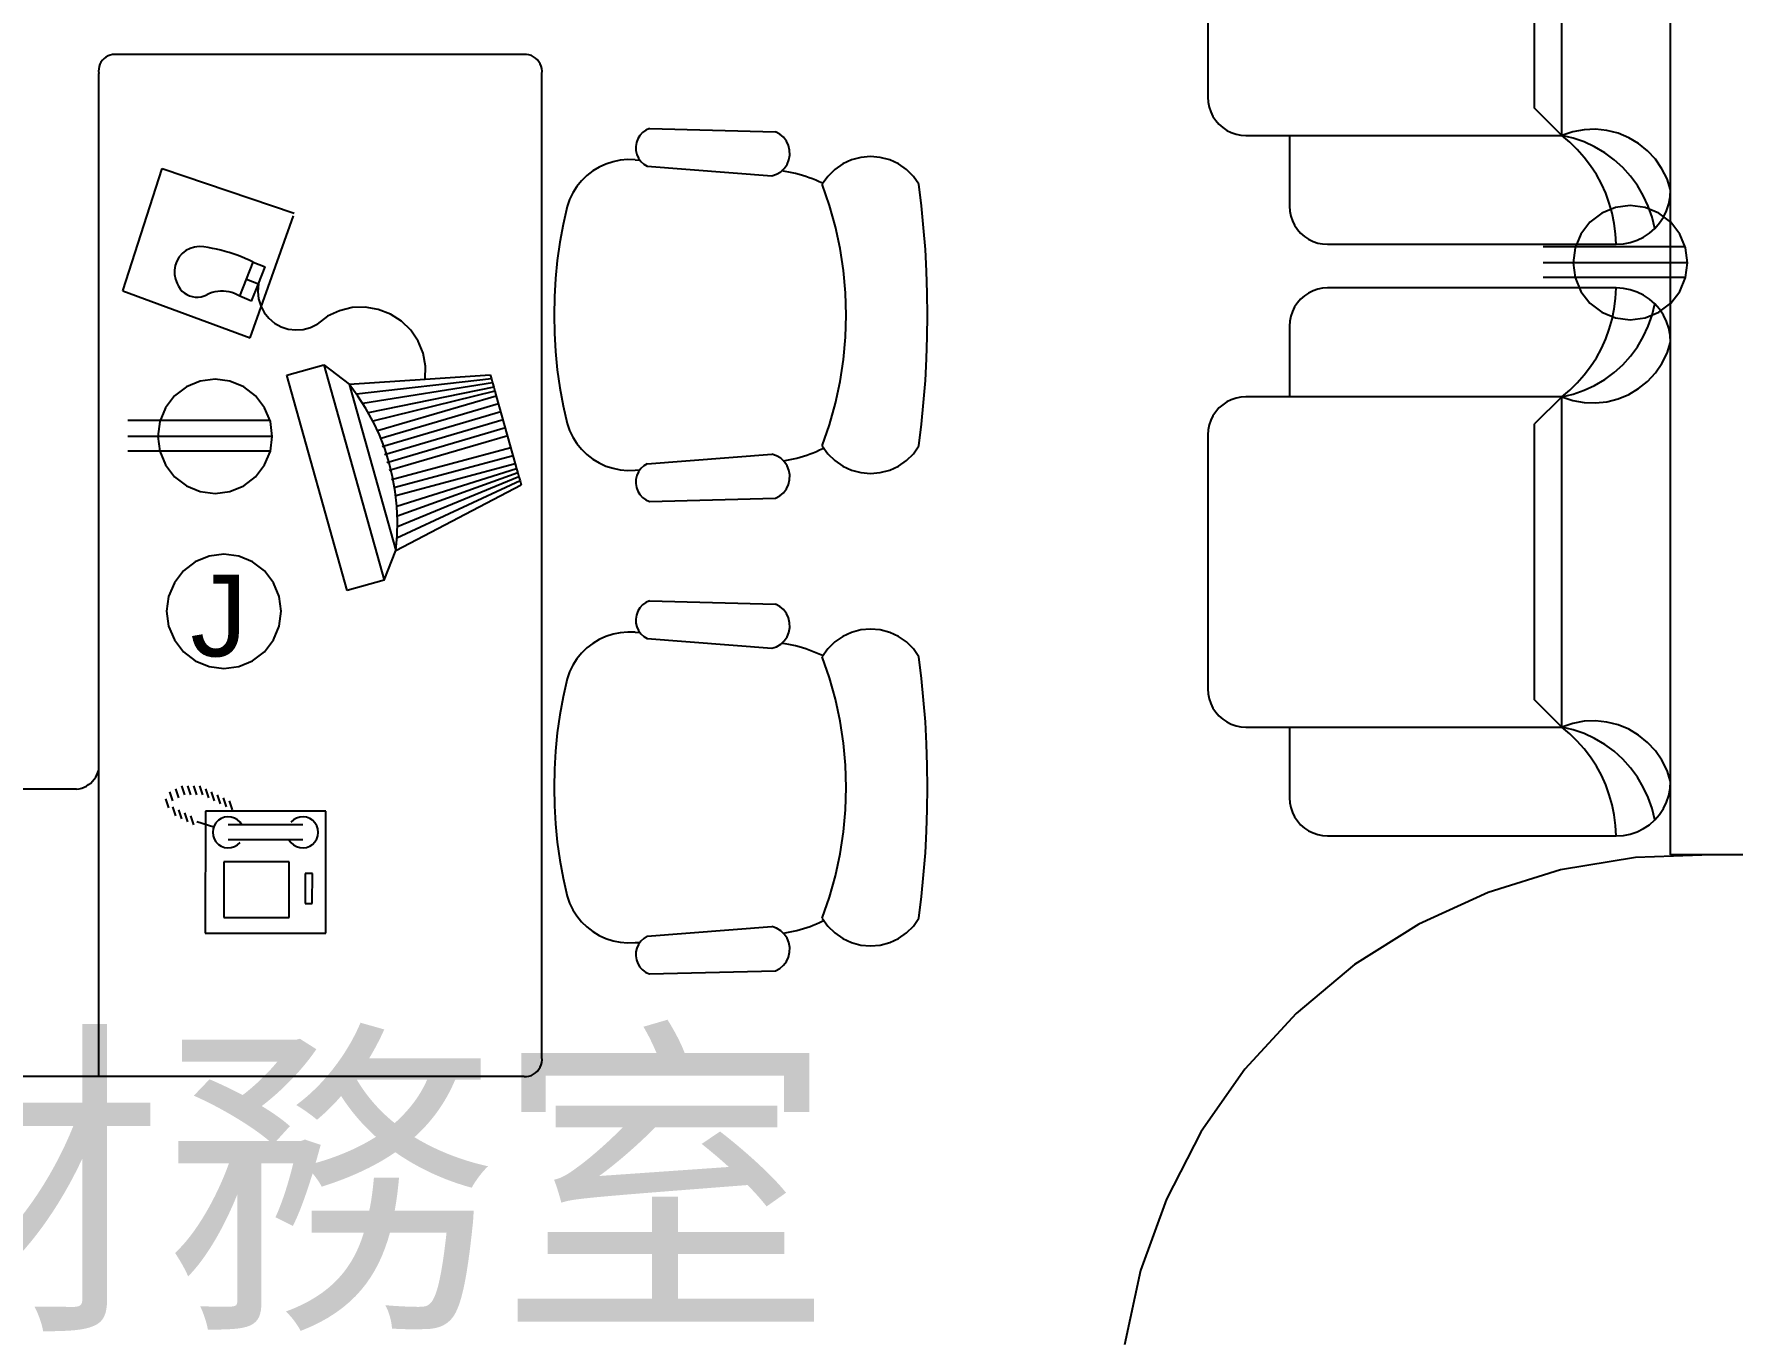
# Model space of a CAD drawing. Header units: centimetres. Extents: x 1966 to 8787, y 7398 to 12383.
# Drawn here: x 6492.4 to 6741.5, y 9250.8 to 9442.2 of the extents above; entities that cross this region are included whole.
import ezdxf

# ---------------------------------------------------------------- set-up
doc = ezdxf.new("R2010")
doc.units = ezdxf.units.CM
doc.styles.get("Standard").update_dxf_attribs({"font": 'arial.ttf', "height": 10})

# ---------------------------------------------------------------- blocks, each defined once
blk = doc.blocks.new('網路出線口')
for p, q in [((-5.29, 15.53), (-7.03, 14.19)), ((-3.26, 16.37), (-5.29, 15.53)), ((-1.09, 16.65), (-3.26, 16.37)), ((1.09, 16.37), (-1.09, 16.65)), ((3.11, 15.53), (1.09, 16.37)), ((4.85, 14.19), (3.11, 15.53)), ((-8.36, 12.46), (-9.2, 10.43)), ((-7.03, 14.19), (-8.36, 12.46)), ((6.19, 12.46), (4.85, 14.19)), ((7.03, 10.43), (6.19, 12.46)), ((-9.2, 10.43), (-9.49, 8.26)), ((7.31, 8.26), (7.03, 10.43)), ((-9.49, 8.26), (-9.2, 6.08)), ((7.03, 6.08), (7.31, 8.26)), ((-9.2, 6.08), (-8.36, 4.06)), ((6.19, 4.06), (7.03, 6.08)), ((-8.36, 4.06), (-7.03, 2.32)), ((4.85, 2.32), (6.19, 4.06)), ((-7.03, 2.32), (-5.29, 0.98)), ((-5.29, 0.98), (-3.26, 0.14)), ((-3.26, 0.14), (-1.09, -0.14)), ((-1.09, -0.14), (1.09, 0.14)), ((1.09, 0.14), (3.11, 0.98)), ((3.11, 0.98), (4.85, 2.32))]:
    blk.add_line(p, q)
blk.add_text('J', height=12).set_placement((-6.03, 1.65))
blk = doc.blocks.new('三連插座')
for p, q in [((-4.2, 15.67), (-5.94, 14.34)), ((-2.17, 16.51), (-4.2, 15.67)), ((0, 16.8), (-2.17, 16.51)), ((2.17, 16.51), (0, 16.8)), ((4.2, 15.67), (2.17, 16.51)), ((5.94, 14.34), (4.2, 15.67)), ((-7.27, 12.6), (-8.11, 10.57)), ((-5.94, 14.34), (-7.27, 12.6)), ((7.27, 12.6), (5.94, 14.34)), ((8.11, 10.57), (7.27, 12.6)), ((8.11, 10.73), (-12.77, 10.73)), ((-8.11, 10.57), (-8.4, 8.4)), ((8.4, 8.4), (8.11, 10.57)), ((8.4, 8.4), (-12.77, 8.4)), ((-8.4, 8.4), (-8.11, 6.23)), ((8.11, 6.23), (8.4, 8.4)), ((8.11, 6.23), (-12.77, 6.24)), ((-8.11, 6.23), (-7.27, 4.2)), ((7.27, 4.2), (8.11, 6.23)), ((-7.27, 4.2), (-5.94, 2.46)), ((5.94, 2.46), (7.27, 4.2)), ((-5.94, 2.46), (-4.2, 1.13)), ((-4.2, 1.13), (-2.17, 0.29)), ((-2.17, 0.29), (0, 0)), ((0, 0), (2.17, 0.29)), ((2.17, 0.29), (4.2, 1.13)), ((4.2, 1.13), (5.94, 2.46))]:
    blk.add_line(p, q)

msp = doc.modelspace()

# ---------------------------------------------------------------- linework, layer by layer
for p, q in [((6732.51, 9321.73), (6732.51, 9500.73)), ((6732.51, 9419.32), (6732.51, 9483.23)), ((6716.54, 9427.31), (6716.54, 9475.77)), ((6664.62, 9470.18), (6664.62, 9432.9)), ((6712.54, 9431.29), (6712.54, 9471.78)), ((6501.94, 9437.08), (6501.92, 9436.74)), ((6502, 9437.43), (6501.94, 9437.08)), ((6502.12, 9437.76), (6502, 9437.43)), ((6502.28, 9438.07), (6502.12, 9437.76)), ((6502.48, 9438.35), (6502.28, 9438.07)), ((6502.73, 9438.6), (6502.48, 9438.35)), ((6503.01, 9438.81), (6502.73, 9438.6)), ((6503.31, 9438.98), (6503.01, 9438.81)), ((6503.64, 9439.1), (6503.31, 9438.98)), ((6503.98, 9439.18), (6503.64, 9439.1)), ((6504.33, 9439.2), (6503.98, 9439.18)), ((6564.33, 9439.2), (6504.33, 9439.2)), ((6564.69, 9439.19), (6564.33, 9439.2)), ((6565.05, 9439.13), (6564.69, 9439.19)), ((6565.4, 9439.02), (6565.05, 9439.13)), ((6565.73, 9438.86), (6565.4, 9439.02)), ((6566.03, 9438.65), (6565.73, 9438.86)), ((6566.29, 9438.4), (6566.03, 9438.65)), ((6566.52, 9438.12), (6566.29, 9438.4)), ((6566.71, 9437.81), (6566.52, 9438.12)), ((6566.85, 9437.47), (6566.71, 9437.81)), ((6566.93, 9437.11), (6566.85, 9437.47)), ((6566.97, 9436.75), (6566.93, 9437.11)), ((6501.92, 9436.74), (6501.95, 9436.39)), ((6501.95, 9334.2), (6501.95, 9436.39)), ((6566.95, 9436.39), (6566.97, 9436.75)), ((6566.95, 9292.01), (6566.95, 9436.39)), ((6664.62, 9432.9), (6664.67, 9432.17)), ((6664.67, 9432.17), (6664.81, 9431.45)), ((6664.81, 9431.45), (6665.05, 9430.76)), ((6665.05, 9430.76), (6665.37, 9430.1)), ((6665.37, 9430.1), (6665.78, 9429.49)), ((6716.54, 9427.31), (6712.54, 9431.29)), ((6581.32, 9427.31), (6581.01, 9426.81)), ((6581.72, 9427.74), (6581.32, 9427.31)), ((6582.2, 9428.08), (6581.72, 9427.74)), ((6582.74, 9428.32), (6582.2, 9428.08)), ((6582.74, 9428.32), (6601.2, 9427.85)), ((6601.83, 9427.51), (6601.2, 9427.85)), ((6602.38, 9427.05), (6601.83, 9427.51)), ((6665.78, 9429.49), (6666.26, 9428.94)), ((6666.26, 9428.94), (6666.81, 9428.46)), ((6666.81, 9428.46), (6667.42, 9428.05)), ((6667.42, 9428.05), (6668.07, 9427.73)), ((6668.07, 9427.73), (6668.76, 9427.5)), ((6668.76, 9427.5), (6669.48, 9427.35)), ((6669.48, 9427.35), (6670.21, 9427.31)), ((6670.21, 9427.31), (6676.6, 9427.31)), ((6676.6, 9427.31), (6676.6, 9416.92)), ((6676.6, 9427.31), (6716.54, 9427.31)), ((6718.14, 9427.84), (6716.54, 9427.31)), ((6717.72, 9426.32), (6716.54, 9427.31)), ((6718.2, 9426.91), (6716.54, 9427.31)), ((6719.8, 9428.15), (6718.14, 9427.84)), ((6721.48, 9428.21), (6719.8, 9428.15)), ((6723.16, 9428.03), (6721.48, 9428.21)), ((6724.8, 9427.62), (6723.16, 9428.03)), ((6726.36, 9426.97), (6724.8, 9427.62)), ((6580.8, 9426.26), (6580.71, 9425.68)), ((6580.71, 9425.68), (6580.73, 9425.09)), ((6580.73, 9425.09), (6580.86, 9424.51)), ((6581.01, 9426.81), (6580.8, 9426.26)), ((6602.82, 9426.48), (6602.38, 9427.05)), ((6603.13, 9425.83), (6602.82, 9426.48)), ((6603.29, 9425.14), (6603.13, 9425.83)), ((6603.31, 9424.42), (6603.29, 9425.14)), ((6718.82, 9425.24), (6717.72, 9426.32)), ((6719.81, 9426.35), (6718.2, 9426.91)), ((6719.84, 9424.09), (6718.82, 9425.24)), ((6721.36, 9425.63), (6719.81, 9426.35)), ((6722.83, 9424.76), (6721.36, 9425.63)), ((6724.21, 9423.75), (6722.83, 9424.76)), ((6727.81, 9426.11), (6726.36, 9426.97)), ((6729.12, 9425.05), (6727.81, 9426.11)), ((6730.27, 9423.82), (6729.12, 9425.05)), ((6505.47, 9404.51), (6511.26, 9422.44)), ((6511.26, 9422.44), (6530.62, 9415.88)), ((6575.34, 9422.66), (6574.41, 9422.09)), ((6576.34, 9423.11), (6575.34, 9422.66)), ((6577.38, 9423.45), (6576.34, 9423.11)), ((6578.45, 9423.67), (6577.38, 9423.45)), ((6579.53, 9423.76), (6578.45, 9423.67)), ((6580.63, 9423.73), (6579.53, 9423.76)), ((6580.63, 9423.73), (6581.31, 9423.67)), ((6580.86, 9424.51), (6581.11, 9423.98)), ((6581.11, 9423.98), (6581.45, 9423.5)), ((6581.45, 9423.5), (6581.88, 9423.1)), ((6581.88, 9423.1), (6582.38, 9422.79)), ((6582.38, 9422.79), (6600.67, 9421.37)), ((6601.97, 9421.98), (6602.49, 9422.47)), ((6602.49, 9422.47), (6602.9, 9423.05)), ((6602.9, 9423.05), (6603.18, 9423.71)), ((6603.18, 9423.71), (6603.31, 9424.42)), ((6609.91, 9422.3), (6608.89, 9421.3)), ((6611.08, 9423.12), (6609.91, 9422.3)), ((6612.37, 9423.71), (6611.08, 9423.12)), ((6613.74, 9424.08), (6612.37, 9423.71)), ((6615.16, 9424.2), (6613.74, 9424.08)), ((6616.58, 9424.08), (6615.16, 9424.2)), ((6617.96, 9423.71), (6616.58, 9424.08)), ((6619.25, 9423.12), (6617.96, 9423.71)), ((6620.42, 9422.3), (6619.25, 9423.12)), ((6621.43, 9421.3), (6620.42, 9422.3)), ((6720.77, 9422.87), (6719.84, 9424.09)), ((6721.61, 9421.58), (6720.77, 9422.87)), ((6725.47, 9422.6), (6724.21, 9423.75)), ((6726.62, 9421.34), (6725.47, 9422.6)), ((6731.23, 9422.43), (6730.27, 9423.82)), ((6731.98, 9420.92), (6731.23, 9422.43)), ((6572.07, 9419.81), (6571.49, 9418.89)), ((6572.76, 9420.66), (6572.07, 9419.81)), ((6573.54, 9421.42), (6572.76, 9420.66)), ((6574.41, 9422.09), (6573.54, 9421.42)), ((6600.67, 9421.37), (6601.35, 9421.61)), ((6601.35, 9421.61), (6601.97, 9421.98)), ((6602.63, 9422.02), (6602.11, 9422.09)), ((6603.15, 9421.93), (6602.63, 9422.02)), ((6603.66, 9421.83), (6603.15, 9421.93)), ((6604.17, 9421.71), (6603.66, 9421.83)), ((6604.68, 9421.58), (6604.17, 9421.71)), ((6605.18, 9421.44), (6604.68, 9421.58)), ((6605.68, 9421.28), (6605.18, 9421.44)), ((6606.17, 9421.11), (6605.68, 9421.28)), ((6606.66, 9420.92), (6606.17, 9421.11)), ((6607.14, 9420.73), (6606.66, 9420.92)), ((6607.62, 9420.51), (6607.14, 9420.73)), ((6608.1, 9420.29), (6607.62, 9420.51)), ((6608.89, 9421.3), (6608.07, 9420.14)), ((6609.14, 9417.05), (6608.07, 9420.14)), ((6622.25, 9420.14), (6621.43, 9421.3)), ((6622.63, 9416.96), (6622.25, 9420.14)), ((6722.35, 9420.23), (6721.61, 9421.58)), ((6722.98, 9418.82), (6722.35, 9420.23)), ((6727.63, 9419.96), (6726.62, 9421.34)), ((6728.5, 9418.49), (6727.63, 9419.96)), ((6732.51, 9419.32), (6731.98, 9420.92)), ((6571.01, 9417.91), (6570.65, 9416.88)), ((6571.49, 9418.89), (6571.01, 9417.91)), ((6723.51, 9417.38), (6722.98, 9418.82)), ((6723.93, 9415.9), (6723.51, 9417.38)), ((6729.22, 9416.94), (6728.5, 9418.49)), ((6731.9, 9416.26), (6732.24, 9417.25)), ((6732.24, 9417.25), (6732.44, 9418.28)), ((6732.44, 9418.28), (6732.51, 9419.32)), ((6524.16, 9397.63), (6530.52, 9415.49)), ((6570.65, 9416.88), (6570.06, 9414.26)), ((6610.02, 9413.9), (6609.14, 9417.05)), ((6622.94, 9413.77), (6622.63, 9416.96)), ((6676.6, 9416.92), (6676.65, 9416.19)), ((6676.65, 9416.19), (6676.79, 9415.48)), ((6676.79, 9415.48), (6677.03, 9414.78)), ((6677.03, 9414.78), (6677.35, 9414.13)), ((6724.24, 9414.39), (6723.93, 9415.9)), ((6729.78, 9415.33), (6729.22, 9416.94)), ((6730.17, 9413.67), (6729.78, 9415.33)), ((6730.86, 9414.46), (6731.44, 9415.32)), ((6731.44, 9415.32), (6731.9, 9416.26)), ((6570.06, 9414.26), (6569.58, 9411.63)), ((6610.7, 9410.71), (6610.02, 9413.9)), ((6623.19, 9410.57), (6622.94, 9413.77)), ((6677.35, 9414.13), (6677.76, 9413.52)), ((6677.76, 9413.52), (6678.24, 9412.97)), ((6678.24, 9412.97), (6678.79, 9412.49)), ((6678.79, 9412.49), (6679.4, 9412.08)), ((6724.44, 9412.87), (6724.24, 9414.39)), ((6724.52, 9411.33), (6724.44, 9412.87)), ((6727.58, 9411.94), (6728.52, 9412.4)), ((6728.52, 9412.4), (6729.39, 9412.98)), ((6729.39, 9412.98), (6730.17, 9413.67)), ((6730.17, 9413.67), (6730.86, 9414.46)), ((6514.2, 9409.99), (6513.74, 9409.47)), ((6514.74, 9410.41), (6514.2, 9409.99)), ((6515.35, 9410.73), (6514.74, 9410.41)), ((6516, 9410.93), (6515.35, 9410.73)), ((6516.68, 9411.01), (6516, 9410.93)), ((6517.37, 9410.96), (6516.68, 9411.01)), ((6518, 9410.86), (6517.37, 9410.96)), ((6518.62, 9410.74), (6518, 9410.86)), ((6519.24, 9410.61), (6518.62, 9410.74)), ((6519.85, 9410.47), (6519.24, 9410.61)), ((6520.47, 9410.3), (6519.85, 9410.47)), ((6521.07, 9410.13), (6520.47, 9410.3)), ((6521.68, 9409.93), (6521.07, 9410.13)), ((6522.27, 9409.72), (6521.68, 9409.93)), ((6522.87, 9409.49), (6522.27, 9409.72)), ((6569.58, 9411.63), (6569.21, 9408.97)), ((6611.2, 9407.48), (6610.7, 9410.71)), ((6623.36, 9407.37), (6623.19, 9410.57)), ((6679.4, 9412.08), (6680.05, 9411.76)), ((6680.05, 9411.76), (6680.75, 9411.52)), ((6680.75, 9411.52), (6681.46, 9411.38)), ((6681.46, 9411.38), (6682.19, 9411.33)), ((6682.19, 9411.33), (6724.52, 9411.33)), ((6724.52, 9411.33), (6725.57, 9411.4)), ((6725.57, 9411.4), (6726.59, 9411.6)), ((6726.59, 9411.6), (6727.58, 9411.94)), ((6513.16, 9408.24), (6513.04, 9407.56)), ((6513.04, 9407.56), (6513.05, 9406.88)), ((6513.39, 9408.88), (6513.16, 9408.24)), ((6513.74, 9409.47), (6513.39, 9408.88)), ((6523.45, 9409.25), (6522.87, 9409.49)), ((6524.03, 9409), (6523.45, 9409.25)), ((6523.62, 9406.21), (6524.6, 9408.72)), ((6524.6, 9408.72), (6524.03, 9409)), ((6524.6, 9408.72), (6526.35, 9408.04)), ((6525.36, 9405.53), (6526.35, 9408.04)), ((6569.21, 9408.97), (6568.94, 9406.31)), ((6611.49, 9404.22), (6611.2, 9407.48)), ((6623.46, 9404.16), (6623.36, 9407.37)), ((6513.05, 9406.88), (6513.19, 9406.21)), ((6513.19, 9406.21), (6513.45, 9405.57)), ((6513.45, 9405.57), (6513.64, 9405.18)), ((6513.64, 9405.18), (6513.87, 9404.81)), ((6513.87, 9404.81), (6514.16, 9404.48)), ((6522.63, 9403.7), (6523.62, 9406.21)), ((6523.62, 9406.21), (6525.36, 9405.53)), ((6524.37, 9403.01), (6525.36, 9405.53)), ((6525.36, 9405.53), (6525.26, 9404.43)), ((6568.94, 9406.31), (6568.78, 9403.63)), ((6680.75, 9404.74), (6680.05, 9404.51)), ((6681.46, 9404.89), (6680.75, 9404.74)), ((6682.19, 9404.93), (6681.46, 9404.89)), ((6724.52, 9404.93), (6682.19, 9404.93)), ((6724.44, 9403.4), (6724.52, 9404.93)), ((6725.57, 9404.87), (6724.52, 9404.93)), ((6726.59, 9404.66), (6725.57, 9404.87)), ((6505.47, 9404.51), (6524.16, 9397.63)), ((6514.16, 9404.48), (6514.49, 9404.2)), ((6514.49, 9404.2), (6514.86, 9403.96)), ((6514.86, 9403.96), (6515.25, 9403.78)), ((6515.25, 9403.78), (6515.67, 9403.65)), ((6515.67, 9403.65), (6516.1, 9403.59)), ((6516.1, 9403.59), (6516.54, 9403.58)), ((6516.54, 9403.58), (6516.97, 9403.64)), ((6516.97, 9403.64), (6517.39, 9403.76)), ((6517.39, 9403.76), (6517.79, 9403.93)), ((6518.17, 9404.11), (6517.79, 9403.93)), ((6518.57, 9404.25), (6518.17, 9404.11)), ((6518.98, 9404.36), (6518.57, 9404.25)), ((6519.4, 9404.43), (6518.98, 9404.36)), ((6519.82, 9404.47), (6519.4, 9404.43)), ((6520.24, 9404.47), (6519.82, 9404.47)), ((6520.66, 9404.43), (6520.24, 9404.47)), ((6521.08, 9404.35), (6520.66, 9404.43)), ((6521.49, 9404.24), (6521.08, 9404.35)), ((6521.88, 9404.09), (6521.49, 9404.24)), ((6522.26, 9403.91), (6521.88, 9404.09)), ((6522.63, 9403.7), (6522.26, 9403.91)), ((6524.37, 9403.01), (6522.63, 9403.7)), ((6525.26, 9404.43), (6525.38, 9403.34)), ((6525.38, 9403.34), (6525.7, 9402.29)), ((6525.7, 9402.29), (6526.22, 9401.33)), ((6568.78, 9403.63), (6568.73, 9400.95)), ((6611.59, 9400.95), (6611.49, 9404.22)), ((6623.5, 9400.95), (6623.46, 9404.16)), ((6677.76, 9402.75), (6677.35, 9402.14)), ((6678.24, 9403.3), (6677.76, 9402.75)), ((6678.79, 9403.78), (6678.24, 9403.3)), ((6679.4, 9404.18), (6678.79, 9403.78)), ((6680.05, 9404.51), (6679.4, 9404.18)), ((6724.24, 9401.87), (6724.44, 9403.4)), ((6727.58, 9404.33), (6726.59, 9404.66)), ((6728.52, 9403.86), (6727.58, 9404.33)), ((6729.39, 9403.28), (6728.52, 9403.86)), ((6730.17, 9402.59), (6729.39, 9403.28)), ((6729.78, 9400.93), (6730.17, 9402.59)), ((6730.86, 9401.81), (6730.17, 9402.59)), ((6526.22, 9401.33), (6526.91, 9400.47)), ((6526.91, 9400.47), (6527.75, 9399.77)), ((6527.75, 9399.77), (6528.71, 9399.24)), ((6535.52, 9400.78), (6533.98, 9399.63)), ((6537.25, 9401.59), (6535.52, 9400.78)), ((6539.12, 9402.04), (6537.25, 9401.59)), ((6541.04, 9402.11), (6539.12, 9402.04)), ((6542.94, 9401.79), (6541.04, 9402.11)), ((6544.73, 9401.09), (6542.94, 9401.79)), ((6546.34, 9400.05), (6544.73, 9401.09)), ((6547.71, 9398.71), (6546.34, 9400.05)), ((6568.73, 9400.95), (6568.78, 9398.27)), ((6611.49, 9397.69), (6611.59, 9400.95)), ((6623.46, 9397.75), (6623.5, 9400.95)), ((6676.65, 9400.07), (6676.6, 9399.34)), ((6676.79, 9400.79), (6676.65, 9400.07)), ((6677.03, 9401.48), (6676.79, 9400.79)), ((6677.35, 9402.14), (6677.03, 9401.48)), ((6723.51, 9398.88), (6723.93, 9400.36)), ((6723.93, 9400.36), (6724.24, 9401.87)), ((6729.22, 9399.32), (6729.78, 9400.93)), ((6731.44, 9400.94), (6730.86, 9401.81)), ((6731.9, 9400), (6731.44, 9400.94)), ((6732.24, 9399.01), (6731.9, 9400)), ((6528.71, 9399.24), (6529.75, 9398.9)), ((6529.75, 9398.9), (6530.84, 9398.77)), ((6530.84, 9398.77), (6531.93, 9398.85)), ((6531.93, 9398.85), (6532.99, 9399.14)), ((6532.99, 9399.14), (6533.98, 9399.63)), ((6548.79, 9397.11), (6547.71, 9398.71)), ((6568.78, 9398.27), (6568.94, 9395.6)), ((6611.2, 9394.43), (6611.49, 9397.69)), ((6623.36, 9394.54), (6623.46, 9397.75)), ((6676.6, 9399.34), (6676.6, 9388.96)), ((6722.35, 9396.04), (6722.98, 9397.44)), ((6722.98, 9397.44), (6723.51, 9398.88)), ((6727.63, 9396.3), (6728.5, 9397.77)), ((6728.5, 9397.77), (6729.22, 9399.32)), ((6732.44, 9397.99), (6732.24, 9399.01)), ((6732.51, 9396.95), (6732.44, 9397.99)), ((6549.52, 9395.34), (6548.79, 9397.11)), ((6549.87, 9393.45), (6549.52, 9395.34)), ((6568.94, 9395.6), (6569.21, 9392.93)), ((6721.61, 9394.69), (6722.35, 9396.04)), ((6725.47, 9393.66), (6726.62, 9394.93)), ((6726.62, 9394.93), (6727.63, 9396.3)), ((6731.23, 9393.83), (6731.98, 9395.34)), ((6731.98, 9395.34), (6732.51, 9396.95)), ((6732.51, 9332.51), (6732.51, 9396.42)), ((6529.53, 9392.12), (6534.95, 9393.64)), ((6534.95, 9393.64), (6538.67, 9390.79)), ((6534.95, 9393.64), (6543.82, 9362.05)), ((6549.85, 9391.53), (6549.87, 9393.45)), ((6569.21, 9392.93), (6569.58, 9390.28)), ((6610.7, 9391.2), (6611.2, 9394.43)), ((6623.19, 9391.34), (6623.36, 9394.54)), ((6719.84, 9392.17), (6720.77, 9393.4)), ((6720.77, 9393.4), (6721.61, 9394.69)), ((6722.83, 9391.5), (6724.21, 9392.51)), ((6724.21, 9392.51), (6725.47, 9393.66)), ((6729.12, 9391.21), (6730.27, 9392.45)), ((6730.27, 9392.45), (6731.23, 9393.83)), ((6538.4, 9360.53), (6529.53, 9392.12)), ((6538.67, 9390.79), (6549.85, 9391.53)), ((6539.96, 9389.05), (6538.67, 9390.79)), ((6538.67, 9390.79), (6545.51, 9366.42)), ((6559.55, 9391.57), (6539.76, 9389.33)), ((6559.71, 9390.99), (6540.69, 9387.95)), ((6559.88, 9390.39), (6541.49, 9386.62)), ((6560.05, 9389.78), (6542.17, 9385.36)), ((6549.85, 9391.53), (6559.38, 9392.16)), ((6559.38, 9392.16), (6559.55, 9391.57)), ((6559.55, 9391.57), (6559.71, 9390.99)), ((6559.71, 9390.99), (6559.88, 9390.39)), ((6559.88, 9390.39), (6560.05, 9389.78)), ((6560.05, 9389.78), (6560.25, 9389.07)), ((6569.58, 9390.28), (6570.06, 9387.64)), ((6610.02, 9388), (6610.7, 9391.2)), ((6622.94, 9388.14), (6623.19, 9391.34)), ((6716.54, 9388.96), (6717.72, 9389.95)), ((6717.72, 9389.95), (6718.82, 9391.02)), ((6718.2, 9389.35), (6719.81, 9389.91)), ((6718.82, 9391.02), (6719.84, 9392.17)), ((6719.81, 9389.91), (6721.36, 9390.63)), ((6721.36, 9390.63), (6722.83, 9391.5)), ((6726.36, 9389.29), (6727.81, 9390.15)), ((6727.81, 9390.15), (6729.12, 9391.21)), ((6541.13, 9387.23), (6539.96, 9389.05)), ((6560.25, 9389.07), (6542.84, 9383.97)), ((6560.59, 9387.9), (6543.18, 9382.8)), ((6560.25, 9389.07), (6563.05, 9379.11)), ((6570.06, 9387.64), (6570.65, 9385.03)), ((6609.14, 9384.86), (6610.02, 9388)), ((6622.63, 9384.95), (6622.94, 9388.14)), ((6666.26, 9387.32), (6665.78, 9386.77)), ((6666.81, 9387.8), (6666.26, 9387.32)), ((6667.42, 9388.21), (6666.81, 9387.8)), ((6668.07, 9388.53), (6667.42, 9388.21)), ((6668.76, 9388.77), (6668.07, 9388.53)), ((6669.48, 9388.91), (6668.76, 9388.77)), ((6670.21, 9388.96), (6669.48, 9388.91)), ((6676.6, 9388.96), (6670.21, 9388.96)), ((6716.54, 9388.96), (6676.6, 9388.96)), ((6716.54, 9388.96), (6712.54, 9384.97)), ((6716.54, 9388.96), (6718.2, 9389.35)), ((6716.54, 9388.96), (6718.14, 9388.42)), ((6716.54, 9340.5), (6716.54, 9388.96)), ((6718.14, 9388.42), (6719.8, 9388.12)), ((6719.8, 9388.12), (6721.48, 9388.05)), ((6721.48, 9388.05), (6723.16, 9388.23)), ((6723.16, 9388.23), (6724.8, 9388.65)), ((6724.8, 9388.65), (6726.36, 9389.29)), ((6542.17, 9385.36), (6541.13, 9387.23)), ((6542.18, 9385.33), (6542.17, 9385.36)), ((6543.11, 9383.37), (6542.18, 9385.33)), ((6560.93, 9386.74), (6543.53, 9381.63)), ((6561.28, 9385.57), (6543.87, 9380.46)), ((6570.65, 9385.03), (6571.01, 9384)), ((6608.07, 9381.77), (6609.14, 9384.86)), ((6622.25, 9381.77), (6622.63, 9384.95)), ((6664.81, 9384.82), (6664.67, 9384.1)), ((6665.05, 9385.51), (6664.81, 9384.82)), ((6665.37, 9386.16), (6665.05, 9385.51)), ((6665.78, 9386.77), (6665.37, 9386.16)), ((6712.54, 9344.48), (6712.54, 9384.97)), ((6543.89, 9381.36), (6543.11, 9383.37)), ((6561.62, 9384.4), (6544.21, 9379.29)), ((6561.96, 9383.23), (6544.55, 9378.12)), ((6571.01, 9384), (6571.49, 9383.02)), ((6571.49, 9383.02), (6572.07, 9382.1)), ((6664.67, 9384.1), (6664.62, 9383.37)), ((6664.62, 9383.37), (6664.62, 9346.09)), ((6544.55, 9379.29), (6543.89, 9381.36)), ((6562.41, 9381.46), (6544.89, 9376.76)), ((6562.73, 9380.28), (6545.21, 9375.58)), ((6572.07, 9382.1), (6572.76, 9381.25)), ((6572.76, 9381.25), (6573.54, 9380.48)), ((6573.54, 9380.48), (6574.41, 9379.82)), ((6574.41, 9379.82), (6575.34, 9379.25)), ((6582.38, 9379.12), (6600.67, 9380.53)), ((6601.35, 9380.3), (6600.67, 9380.53)), ((6601.97, 9379.93), (6601.35, 9380.3)), ((6602.49, 9379.44), (6601.97, 9379.93)), ((6603.36, 9379.75), (6603.86, 9379.85)), ((6603.86, 9379.85), (6604.35, 9379.97)), ((6604.35, 9379.97), (6604.84, 9380.1)), ((6604.84, 9380.1), (6605.33, 9380.25)), ((6605.33, 9380.25), (6605.81, 9380.4)), ((6605.81, 9380.4), (6606.29, 9380.57)), ((6606.29, 9380.57), (6606.76, 9380.75)), ((6606.76, 9380.75), (6607.23, 9380.95)), ((6607.23, 9380.95), (6607.69, 9381.16)), ((6607.69, 9381.16), (6608.15, 9381.37)), ((6608.07, 9381.77), (6608.89, 9380.6)), ((6608.89, 9380.6), (6609.91, 9379.6)), ((6620.42, 9379.6), (6621.43, 9380.6)), ((6621.43, 9380.6), (6622.25, 9381.77)), ((6545.06, 9377.19), (6544.55, 9379.29)), ((6563.05, 9379.11), (6545.53, 9374.4)), ((6563.24, 9378.4), (6545.68, 9372.87)), ((6563.41, 9377.8), (6545.75, 9371.44)), ((6563.05, 9379.11), (6563.24, 9378.4)), ((6563.24, 9378.4), (6563.41, 9377.8)), ((6563.41, 9377.8), (6563.58, 9377.19)), ((6575.34, 9379.25), (6576.34, 9378.8)), ((6576.34, 9378.8), (6577.38, 9378.46)), ((6577.38, 9378.46), (6578.45, 9378.24)), ((6578.45, 9378.24), (6579.53, 9378.15)), ((6579.53, 9378.15), (6580.63, 9378.18)), ((6580.63, 9378.18), (6581.31, 9378.24)), ((6580.63, 9378.18), (6581.3, 9378.23)), ((6580.86, 9377.39), (6580.73, 9376.82)), ((6581.11, 9377.93), (6580.86, 9377.39)), ((6581.45, 9378.41), (6581.11, 9377.93)), ((6581.88, 9378.81), (6581.45, 9378.41)), ((6582.38, 9379.12), (6581.88, 9378.81)), ((6602.36, 9379.58), (6602.86, 9379.66)), ((6602.9, 9378.85), (6602.49, 9379.44)), ((6602.86, 9379.66), (6603.36, 9379.75)), ((6603.18, 9378.19), (6602.9, 9378.85)), ((6603.31, 9377.49), (6603.18, 9378.19)), ((6603.29, 9376.77), (6603.31, 9377.49)), ((6609.91, 9379.6), (6611.08, 9378.79)), ((6611.08, 9378.79), (6612.37, 9378.19)), ((6612.37, 9378.19), (6613.74, 9377.83)), ((6613.74, 9377.83), (6615.16, 9377.7)), ((6615.16, 9377.7), (6616.58, 9377.83)), ((6616.58, 9377.83), (6617.96, 9378.19)), ((6617.96, 9378.19), (6619.25, 9378.79)), ((6619.25, 9378.79), (6620.42, 9379.6)), ((6545.44, 9375.05), (6545.06, 9377.19)), ((6545.67, 9372.9), (6545.44, 9375.05)), ((6545.51, 9366.42), (6563.91, 9376.02)), ((6563.75, 9376.61), (6545.69, 9368.23)), ((6563.58, 9377.19), (6545.76, 9369.88)), ((6563.58, 9377.19), (6563.75, 9376.61)), ((6563.75, 9376.61), (6563.91, 9376.02)), ((6580.73, 9376.82), (6580.71, 9376.23)), ((6580.71, 9376.23), (6580.8, 9375.65)), ((6580.8, 9375.65), (6581.01, 9375.1)), ((6581.01, 9375.1), (6581.32, 9374.6)), ((6601.83, 9374.4), (6602.38, 9374.86)), ((6602.38, 9374.86), (6602.82, 9375.43)), ((6602.82, 9375.43), (6603.13, 9376.07)), ((6603.13, 9376.07), (6603.29, 9376.77)), ((6545.68, 9372.87), (6545.67, 9372.9)), ((6545.76, 9370.74), (6545.68, 9372.87)), ((6581.32, 9374.6), (6581.72, 9374.17)), ((6581.72, 9374.17), (6582.2, 9373.83)), ((6582.2, 9373.83), (6582.74, 9373.59)), ((6582.74, 9373.59), (6601.2, 9374.06)), ((6601.2, 9374.06), (6601.83, 9374.4)), ((6545.71, 9368.57), (6545.76, 9370.74)), ((6545.51, 9366.42), (6545.71, 9368.57)), ((6543.82, 9362.05), (6545.51, 9366.42)), ((6543.82, 9362.05), (6538.4, 9360.53)), ((6581.01, 9357.48), (6580.8, 9356.93)), ((6581.32, 9357.98), (6581.01, 9357.48)), ((6581.72, 9358.41), (6581.32, 9357.98)), ((6582.2, 9358.76), (6581.72, 9358.41)), ((6582.74, 9359), (6582.2, 9358.76)), ((6582.74, 9359), (6601.2, 9358.53)), ((6601.83, 9358.19), (6601.2, 9358.53)), ((6602.38, 9357.72), (6601.83, 9358.19)), ((6602.82, 9357.16), (6602.38, 9357.72)), ((6580.8, 9356.93), (6580.71, 9356.35)), ((6580.71, 9356.35), (6580.73, 9355.76)), ((6580.73, 9355.76), (6580.86, 9355.19)), ((6580.86, 9355.19), (6581.11, 9354.66)), ((6603.13, 9356.51), (6602.82, 9357.16)), ((6603.29, 9355.81), (6603.13, 9356.51)), ((6603.18, 9354.39), (6603.31, 9355.1)), ((6603.31, 9355.1), (6603.29, 9355.81)), ((6615.16, 9354.88), (6613.74, 9354.76)), ((6616.58, 9354.76), (6615.16, 9354.88)), ((6574.41, 9352.77), (6573.54, 9352.1)), ((6575.34, 9353.33), (6574.41, 9352.77)), ((6576.34, 9353.79), (6575.34, 9353.33)), ((6577.38, 9354.13), (6576.34, 9353.79)), ((6578.45, 9354.34), (6577.38, 9354.13)), ((6579.53, 9354.43), (6578.45, 9354.34)), ((6580.63, 9354.4), (6579.53, 9354.43)), ((6580.63, 9354.4), (6581.31, 9354.35)), ((6581.11, 9354.66), (6581.45, 9354.18)), ((6581.45, 9354.18), (6581.88, 9353.78)), ((6581.88, 9353.78), (6582.38, 9353.47)), ((6582.38, 9353.47), (6600.67, 9352.05)), ((6601.35, 9352.28), (6601.97, 9352.65)), ((6601.97, 9352.65), (6602.49, 9353.14)), ((6602.63, 9352.7), (6602.11, 9352.77)), ((6602.49, 9353.14), (6602.9, 9353.73)), ((6603.15, 9352.61), (6602.63, 9352.7)), ((6602.9, 9353.73), (6603.18, 9354.39)), ((6603.66, 9352.51), (6603.15, 9352.61)), ((6604.17, 9352.39), (6603.66, 9352.51)), ((6604.68, 9352.26), (6604.17, 9352.39)), ((6609.91, 9352.98), (6608.89, 9351.98)), ((6611.08, 9353.79), (6609.91, 9352.98)), ((6612.37, 9354.39), (6611.08, 9353.79)), ((6613.74, 9354.76), (6612.37, 9354.39)), ((6617.96, 9354.39), (6616.58, 9354.76)), ((6619.25, 9353.79), (6617.96, 9354.39)), ((6620.42, 9352.98), (6619.25, 9353.79)), ((6621.43, 9351.98), (6620.42, 9352.98)), ((6572.07, 9350.49), (6571.49, 9349.57)), ((6572.76, 9351.34), (6572.07, 9350.49)), ((6573.54, 9352.1), (6572.76, 9351.34)), ((6600.67, 9352.05), (6601.35, 9352.28)), ((6605.18, 9352.11), (6604.68, 9352.26)), ((6605.68, 9351.96), (6605.18, 9352.11)), ((6606.17, 9351.79), (6605.68, 9351.96)), ((6606.66, 9351.6), (6606.17, 9351.79)), ((6607.14, 9351.4), (6606.66, 9351.6)), ((6607.62, 9351.19), (6607.14, 9351.4)), ((6608.1, 9350.97), (6607.62, 9351.19)), ((6608.89, 9351.98), (6608.07, 9350.82)), ((6609.14, 9347.73), (6608.07, 9350.82)), ((6622.25, 9350.82), (6621.43, 9351.98)), ((6622.63, 9347.63), (6622.25, 9350.82)), ((6570.65, 9347.56), (6570.06, 9344.94)), ((6571.01, 9348.59), (6570.65, 9347.56)), ((6571.49, 9349.57), (6571.01, 9348.59)), ((6610.02, 9344.58), (6609.14, 9347.73)), ((6622.94, 9344.44), (6622.63, 9347.63)), ((6570.06, 9344.94), (6569.58, 9342.3)), ((6664.62, 9346.09), (6664.67, 9345.36)), ((6664.67, 9345.36), (6664.81, 9344.64)), ((6610.7, 9341.38), (6610.02, 9344.58)), ((6623.19, 9341.24), (6622.94, 9344.44)), ((6664.81, 9344.64), (6665.05, 9343.95)), ((6665.05, 9343.95), (6665.37, 9343.29)), ((6665.37, 9343.29), (6665.78, 9342.68)), ((6665.78, 9342.68), (6666.26, 9342.13)), ((6716.54, 9340.5), (6712.54, 9344.48)), ((6569.58, 9342.3), (6569.21, 9339.65)), ((6611.2, 9338.15), (6610.7, 9341.38)), ((6623.36, 9338.04), (6623.19, 9341.24)), ((6666.26, 9342.13), (6666.81, 9341.65)), ((6666.81, 9341.65), (6667.42, 9341.25)), ((6667.42, 9341.25), (6668.07, 9340.92)), ((6668.07, 9340.92), (6668.76, 9340.69)), ((6668.76, 9340.69), (6669.48, 9340.55)), ((6669.48, 9340.55), (6670.21, 9340.5)), ((6670.21, 9340.5), (6676.6, 9340.5)), ((6676.6, 9340.5), (6676.6, 9330.11)), ((6676.6, 9340.5), (6716.54, 9340.5)), ((6718.14, 9341.04), (6716.54, 9340.5)), ((6717.72, 9339.51), (6716.54, 9340.5)), ((6718.2, 9340.1), (6716.54, 9340.5)), ((6719.8, 9341.34), (6718.14, 9341.04)), ((6719.81, 9339.54), (6718.2, 9340.1)), ((6721.48, 9341.4), (6719.8, 9341.34)), ((6723.16, 9341.23), (6721.48, 9341.4)), ((6724.8, 9340.81), (6723.16, 9341.23)), ((6726.36, 9340.17), (6724.8, 9340.81)), ((6727.81, 9339.31), (6726.36, 9340.17)), ((6569.21, 9339.65), (6568.94, 9336.98)), ((6611.49, 9334.9), (6611.2, 9338.15)), ((6623.46, 9334.84), (6623.36, 9338.04)), ((6718.82, 9338.44), (6717.72, 9339.51)), ((6719.84, 9337.28), (6718.82, 9338.44)), ((6721.36, 9338.82), (6719.81, 9339.54)), ((6722.83, 9337.95), (6721.36, 9338.82)), ((6724.21, 9336.94), (6722.83, 9337.95)), ((6729.12, 9338.25), (6727.81, 9339.31)), ((6730.27, 9337.01), (6729.12, 9338.25)), ((6568.94, 9336.98), (6568.78, 9334.31)), ((6720.77, 9336.06), (6719.84, 9337.28)), ((6721.61, 9334.77), (6720.77, 9336.06)), ((6725.47, 9335.8), (6724.21, 9336.94)), ((6726.62, 9334.53), (6725.47, 9335.8)), ((6731.23, 9335.62), (6730.27, 9337.01)), ((6731.98, 9334.11), (6731.23, 9335.62)), ((6500.77, 9332.28), (6501.05, 9332.54)), ((6501.05, 9332.54), (6501.3, 9332.83)), ((6501.3, 9332.83), (6501.51, 9333.15)), ((6501.51, 9333.15), (6501.69, 9333.48)), ((6501.69, 9333.48), (6501.84, 9333.84)), ((6501.84, 9333.84), (6501.95, 9334.2)), ((6501.95, 9289.2), (6501.95, 9334.2)), ((6568.78, 9334.31), (6568.73, 9331.63)), ((6611.59, 9331.63), (6611.49, 9334.9)), ((6623.5, 9331.63), (6623.46, 9334.84)), ((6722.35, 9333.42), (6721.61, 9334.77)), ((6722.98, 9332.02), (6722.35, 9333.42)), ((6727.63, 9333.16), (6726.62, 9334.53)), ((6728.5, 9331.69), (6727.63, 9333.16)), ((6732.51, 9332.51), (6731.98, 9334.11)), ((6732.44, 9331.47), (6732.51, 9332.51)), ((6498.7, 9331.39), (6434.76, 9331.39)), ((6498.7, 9331.39), (6499.08, 9331.45)), ((6499.08, 9331.45), (6499.45, 9331.54)), ((6499.45, 9331.54), (6499.81, 9331.67)), ((6499.81, 9331.67), (6500.15, 9331.84)), ((6500.15, 9331.84), (6500.47, 9332.05)), ((6500.47, 9332.05), (6500.77, 9332.28)), ((6512.84, 9329.67), (6512.4, 9330.98)), ((6513.71, 9330.1), (6513.28, 9331.41)), ((6514.59, 9330.54), (6514.15, 9331.85)), ((6515.46, 9330.54), (6515.02, 9331.85)), ((6516.33, 9330.54), (6515.9, 9331.85)), ((6517.2, 9330.54), (6516.77, 9331.85)), ((6518.08, 9330.1), (6517.64, 9331.41)), ((6518.95, 9329.66), (6518.51, 9330.97)), ((6519.82, 9329.23), (6519.39, 9330.54)), ((6520.69, 9328.79), (6520.26, 9330.1)), ((6568.73, 9331.63), (6568.78, 9328.95)), ((6611.49, 9328.36), (6611.59, 9331.63)), ((6623.46, 9328.42), (6623.5, 9331.63)), ((6676.6, 9330.11), (6676.65, 9329.38)), ((6723.51, 9330.57), (6722.98, 9332.02)), ((6723.93, 9329.09), (6723.51, 9330.57)), ((6729.22, 9330.14), (6728.5, 9331.69)), ((6729.78, 9328.52), (6729.22, 9330.14)), ((6731.9, 9329.45), (6732.24, 9330.44)), ((6732.24, 9330.44), (6732.44, 9331.47)), ((6512.22, 9328.64), (6511.78, 9329.95)), ((6513.28, 9327.48), (6512.84, 9328.79)), ((6514.15, 9327.05), (6513.71, 9328.36)), ((6515.02, 9326.61), (6514.58, 9327.92)), ((6515.89, 9326.17), (6515.46, 9327.48)), ((6517.59, 9328.14), (6517.58, 9310.24)), ((6535.27, 9328.14), (6517.59, 9328.14)), ((6521.57, 9328.35), (6521.13, 9329.66)), ((6535.27, 9310.23), (6535.27, 9328.14)), ((6568.78, 9328.95), (6568.94, 9326.28)), ((6611.2, 9325.11), (6611.49, 9328.36)), ((6623.36, 9325.22), (6623.46, 9328.42)), ((6676.65, 9329.38), (6676.79, 9328.67)), ((6676.79, 9328.67), (6677.03, 9327.97)), ((6677.03, 9327.97), (6677.35, 9327.32)), ((6724.24, 9327.59), (6723.93, 9329.09)), ((6724.44, 9326.06), (6724.24, 9327.59)), ((6730.17, 9326.86), (6729.78, 9328.52)), ((6730.17, 9326.86), (6730.86, 9327.65)), ((6730.86, 9327.65), (6731.44, 9328.52)), ((6731.44, 9328.52), (6731.9, 9329.45)), ((6518.81, 9325.82), (6516.33, 9326.61)), ((6518.72, 9325.55), (6518.66, 9325.05)), ((6518.66, 9325.05), (6518.71, 9324.55)), ((6518.88, 9326.02), (6518.72, 9325.55)), ((6519.14, 9326.45), (6518.88, 9326.02)), ((6519.49, 9326.81), (6519.14, 9326.45)), ((6519.91, 9327.09), (6519.49, 9326.81)), ((6520.38, 9327.27), (6519.91, 9327.09)), ((6520.88, 9327.33), (6520.38, 9327.27)), ((6521.38, 9327.29), (6520.88, 9327.33)), ((6522.96, 9326.14), (6520.95, 9326.14)), ((6521.86, 9327.14), (6521.38, 9327.29)), ((6522.3, 9326.89), (6521.86, 9327.14)), ((6522.67, 9326.55), (6522.3, 9326.89)), ((6522.96, 9326.14), (6522.67, 9326.55)), ((6531.86, 9326.14), (6522.96, 9326.14)), ((6530.5, 9326.89), (6530.13, 9326.55)), ((6530.94, 9327.14), (6530.5, 9326.89)), ((6531.42, 9327.29), (6530.94, 9327.14)), ((6531.92, 9327.33), (6531.42, 9327.29)), ((6532.42, 9327.26), (6531.92, 9327.33)), ((6532.89, 9327.08), (6532.42, 9327.26)), ((6533.31, 9326.81), (6532.89, 9327.08)), ((6533.66, 9326.45), (6533.31, 9326.81)), ((6533.93, 9326.02), (6533.66, 9326.45)), ((6534.09, 9325.54), (6533.93, 9326.02)), ((6534.14, 9325.04), (6534.09, 9325.54)), ((6534.09, 9324.54), (6534.14, 9325.04)), ((6568.94, 9326.28), (6569.21, 9323.61)), ((6610.7, 9321.88), (6611.2, 9325.11)), ((6623.19, 9322.02), (6623.36, 9325.22)), ((6677.35, 9327.32), (6677.76, 9326.71)), ((6677.76, 9326.71), (6678.24, 9326.16)), ((6678.24, 9326.16), (6678.79, 9325.68)), ((6678.79, 9325.68), (6679.4, 9325.27)), ((6679.4, 9325.27), (6680.05, 9324.95)), ((6724.52, 9324.52), (6724.44, 9326.06)), ((6726.59, 9324.8), (6727.58, 9325.13)), ((6727.58, 9325.13), (6728.52, 9325.59)), ((6728.52, 9325.59), (6729.39, 9326.17)), ((6729.39, 9326.17), (6730.17, 9326.86)), ((6518.71, 9324.55), (6518.88, 9324.07)), ((6518.88, 9324.07), (6519.14, 9323.64)), ((6519.14, 9323.64), (6519.49, 9323.28)), ((6519.49, 9323.28), (6519.91, 9323.01)), ((6519.91, 9323.01), (6520.38, 9322.83)), ((6520.38, 9322.83), (6520.88, 9322.76)), ((6520.88, 9322.76), (6521.38, 9322.8)), ((6529.85, 9323.95), (6520.95, 9323.96)), ((6521.38, 9322.8), (6521.86, 9322.95)), ((6521.86, 9322.95), (6522.3, 9323.2)), ((6522.3, 9323.2), (6522.67, 9323.54)), ((6529.85, 9323.95), (6530.13, 9323.54)), ((6531.86, 9323.95), (6529.85, 9323.95)), ((6530.13, 9323.54), (6530.5, 9323.2)), ((6530.5, 9323.2), (6530.94, 9322.95)), ((6530.94, 9322.95), (6531.42, 9322.8)), ((6531.42, 9322.8), (6531.92, 9322.76)), ((6531.92, 9322.76), (6532.42, 9322.83)), ((6532.42, 9322.83), (6532.89, 9323)), ((6532.89, 9323), (6533.31, 9323.28)), ((6533.31, 9323.28), (6533.66, 9323.64)), ((6533.66, 9323.64), (6533.92, 9324.07)), ((6533.92, 9324.07), (6534.09, 9324.54)), ((6569.21, 9323.61), (6569.58, 9320.96)), ((6680.05, 9324.95), (6680.75, 9324.71)), ((6680.75, 9324.71), (6681.46, 9324.57)), ((6681.46, 9324.57), (6682.19, 9324.52)), ((6682.19, 9324.52), (6724.52, 9324.52)), ((6724.52, 9324.52), (6725.57, 9324.59)), ((6725.57, 9324.59), (6726.59, 9324.8)), ((6520.32, 9320.73), (6520.32, 9312.55)), ((6529.87, 9320.73), (6520.32, 9320.73)), ((6529.86, 9312.55), (6529.87, 9320.73)), ((6569.58, 9320.96), (6570.06, 9318.32)), ((6610.02, 9318.68), (6610.7, 9321.88)), ((6622.94, 9318.82), (6623.19, 9322.02)), ((6727.37, 9321.36), (6716.37, 9319.52)), ((6738.51, 9321.73), (6727.37, 9321.36)), ((6738.51, 9321.73), (6732.51, 9321.73)), ((6826.51, 9321.73), (6738.51, 9321.73)), ((6532.25, 9319.03), (6532.25, 9314.59)), ((6533.28, 9319.03), (6532.25, 9319.03)), ((6533.27, 9314.59), (6533.28, 9319.03)), ((6570.06, 9318.32), (6570.65, 9315.7)), ((6609.14, 9315.53), (6610.02, 9318.68)), ((6622.63, 9315.63), (6622.94, 9318.82)), ((6716.37, 9319.52), (6705.72, 9316.24)), ((6570.65, 9315.7), (6571.01, 9314.67)), ((6608.07, 9312.44), (6609.14, 9315.53)), ((6622.25, 9312.44), (6622.63, 9315.63)), ((6705.72, 9316.24), (6695.59, 9311.58)), ((6520.32, 9312.55), (6529.86, 9312.55)), ((6532.25, 9314.59), (6533.27, 9314.59)), ((6571.01, 9314.67), (6571.49, 9313.69)), ((6571.49, 9313.69), (6572.07, 9312.77)), ((6572.07, 9312.77), (6572.76, 9311.92)), ((6517.58, 9310.24), (6535.27, 9310.23)), ((6572.76, 9311.92), (6573.54, 9311.16)), ((6573.54, 9311.16), (6574.41, 9310.49)), ((6574.41, 9310.49), (6575.34, 9309.93)), ((6582.38, 9309.79), (6600.67, 9311.21)), ((6601.35, 9310.98), (6600.67, 9311.21)), ((6601.97, 9310.61), (6601.35, 9310.98)), ((6602.49, 9310.12), (6601.97, 9310.61)), ((6602.36, 9310.26), (6602.86, 9310.34)), ((6602.9, 9309.53), (6602.49, 9310.12)), ((6602.86, 9310.34), (6603.36, 9310.43)), ((6603.36, 9310.43), (6603.86, 9310.53)), ((6603.86, 9310.53), (6604.35, 9310.65)), ((6604.35, 9310.65), (6604.84, 9310.78)), ((6604.84, 9310.78), (6605.33, 9310.92)), ((6605.33, 9310.92), (6605.81, 9311.08)), ((6605.81, 9311.08), (6606.29, 9311.25)), ((6606.29, 9311.25), (6606.76, 9311.43)), ((6606.76, 9311.43), (6607.23, 9311.63)), ((6607.23, 9311.63), (6607.69, 9311.83)), ((6607.69, 9311.83), (6608.15, 9312.05)), ((6608.07, 9312.44), (6608.89, 9311.28)), ((6608.89, 9311.28), (6609.91, 9310.28)), ((6609.91, 9310.28), (6611.08, 9309.47)), ((6619.25, 9309.47), (6620.42, 9310.28)), ((6620.42, 9310.28), (6621.43, 9311.28)), ((6621.43, 9311.28), (6622.25, 9312.44)), ((6695.59, 9311.58), (6686.16, 9305.63)), ((6575.34, 9309.93), (6576.34, 9309.47)), ((6576.34, 9309.47), (6577.38, 9309.14)), ((6577.38, 9309.14), (6578.45, 9308.92)), ((6578.45, 9308.92), (6579.53, 9308.83)), ((6579.53, 9308.83), (6580.63, 9308.86)), ((6580.63, 9308.86), (6581.31, 9308.91)), ((6580.63, 9308.86), (6581.3, 9308.9)), ((6580.86, 9308.07), (6580.73, 9307.5)), ((6581.11, 9308.6), (6580.86, 9308.07)), ((6581.45, 9309.08), (6581.11, 9308.6)), ((6581.88, 9309.48), (6581.45, 9309.08)), ((6582.38, 9309.79), (6581.88, 9309.48)), ((6603.18, 9308.87), (6602.9, 9309.53)), ((6603.31, 9308.17), (6603.18, 9308.87)), ((6603.29, 9307.45), (6603.31, 9308.17)), ((6611.08, 9309.47), (6612.37, 9308.87)), ((6612.37, 9308.87), (6613.74, 9308.5)), ((6613.74, 9308.5), (6615.16, 9308.38)), ((6615.16, 9308.38), (6616.58, 9308.5)), ((6616.58, 9308.5), (6617.96, 9308.87)), ((6617.96, 9308.87), (6619.25, 9309.47)), ((6580.73, 9307.5), (6580.71, 9306.91)), ((6580.71, 9306.91), (6580.8, 9306.33)), ((6580.8, 9306.33), (6581.01, 9305.78)), ((6581.01, 9305.78), (6581.32, 9305.28)), ((6581.32, 9305.28), (6581.72, 9304.85)), ((6601.2, 9304.73), (6601.83, 9305.07)), ((6601.83, 9305.07), (6602.38, 9305.54)), ((6602.38, 9305.54), (6602.82, 9306.1)), ((6602.82, 9306.1), (6603.13, 9306.75)), ((6603.13, 9306.75), (6603.29, 9307.45)), ((6686.16, 9305.63), (6677.6, 9298.48)), ((6581.72, 9304.85), (6582.2, 9304.5)), ((6582.2, 9304.5), (6582.74, 9304.26)), ((6582.74, 9304.26), (6601.2, 9304.73)), ((6677.6, 9298.48), (6670.06, 9290.27)), ((6566.29, 9290), (6566.52, 9290.28)), ((6566.52, 9290.28), (6566.71, 9290.6)), ((6566.71, 9290.6), (6566.85, 9290.93)), ((6566.85, 9290.93), (6566.93, 9291.29)), ((6566.93, 9291.29), (6566.97, 9291.65)), ((6566.97, 9291.65), (6566.95, 9292.01)), ((6670.06, 9290.27), (6663.67, 9281.13)), ((6501.95, 9289.2), (6434.76, 9289.2)), ((6564.33, 9289.2), (6501.95, 9289.2)), ((6564.33, 9289.2), (6564.69, 9289.21)), ((6564.69, 9289.21), (6565.05, 9289.27)), ((6565.05, 9289.27), (6565.4, 9289.38)), ((6565.4, 9289.38), (6565.73, 9289.54)), ((6565.73, 9289.54), (6566.03, 9289.75)), ((6566.03, 9289.75), (6566.29, 9290)), ((6663.67, 9281.13), (6658.54, 9271.23)), ((6658.54, 9271.23), (6654.77, 9260.74)), ((6654.77, 9260.74), (6652.41, 9249.85))]:
    msp.add_line(p, q)

# ---------------------------------------------------------------- block references
for name, p in [('三連插座', (6726.59, 9400.23)), ('三連插座', (6519.01, 9374.75)), ('網路出線口', (6521.4, 9349.22))]:
    msp.add_blockref(name, p)

# ---------------------------------------------------------------- texts
msp.add_text('財務室', height=36).set_placement((6462.27, 9255.81))

doc.saveas('drawing.dxf')
